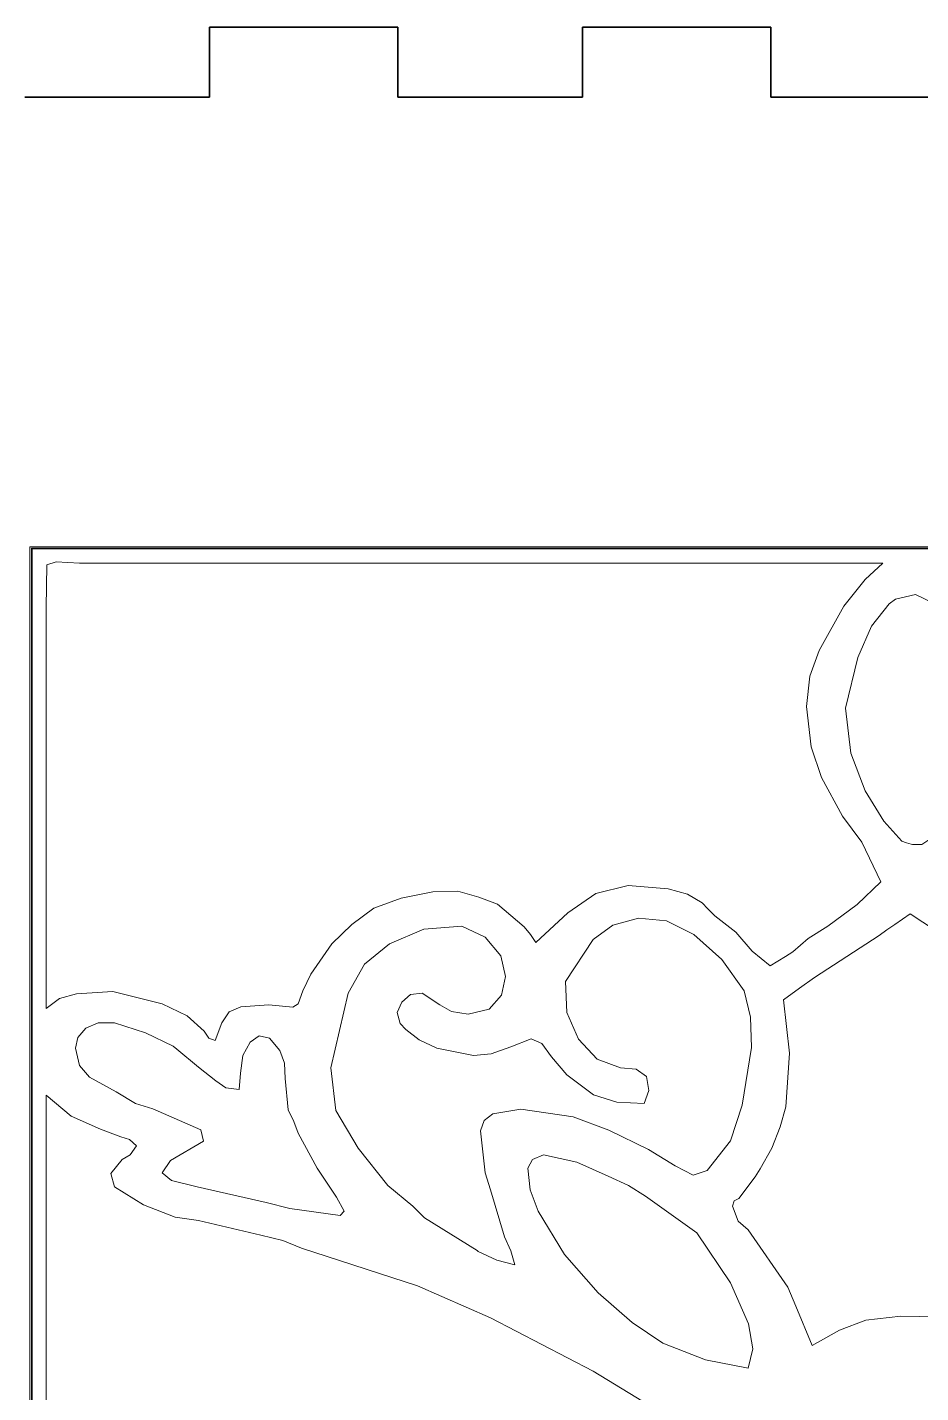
# Model space of a CAD drawing. Header units: millimetres. Extents: x -423 to 44, y -358 to 68.
# Drawn here: x -316.2 to -277.9, y -210.2 to -151.6 of the extents above; entities that cross this region are included whole.
import ezdxf

# ---------------------------------------------------------------- set-up
doc = ezdxf.new("R2010")
doc.units = ezdxf.units.MM
doc.header["$MEASUREMENT"] = 0
doc.layers.add('Capa 1', color=7, linetype='Continuous')

msp = doc.modelspace()

# ---------------------------------------------------------------- linework, layer by layer
at = {"layer": 'Capa 1', "color": 250, "lineweight": 35}
for points in [[(-300.325, -151.625), (-300.325, -151.625), (-308.4, -151.625), (-308.4, -151.625)], [(-308.4, -151.625), (-308.4, -151.625), (-308.4, -154.625), (-308.4, -154.625)], [(-300.325, -154.625), (-300.325, -154.625), (-300.325, -151.625), (-300.325, -151.625)], [(-284.325, -151.625), (-284.325, -151.625), (-292.4, -151.625), (-292.4, -151.625)], [(-292.4, -151.625), (-292.4, -151.625), (-292.4, -154.625), (-292.4, -154.625)], [(-284.325, -154.625), (-284.325, -154.625), (-284.325, -151.625), (-284.325, -151.625)], [(-308.4, -154.625), (-308.4, -154.625), (-316.325, -154.625), (-316.325, -154.625)], [(-292.4, -154.625), (-292.4, -154.625), (-300.325, -154.625), (-300.325, -154.625)], [(-276.4, -154.625), (-276.4, -154.625), (-284.325, -154.625), (-284.325, -154.625)]]:
    msp.add_open_spline(points, degree=3, dxfattribs=at)
at = {"layer": 'Capa 1', "color": 250, "lineweight": 5}
for points, knots in [([(-316.1, -249.5749), (-316.1, -249.5749), (-240.4, -249.5749), (-240.4, -249.5749), (-240.4, -249.5749), (-240.4, -249.5749), (-240.4, -173.9), (-240.4, -173.9), (-240.4, -173.9), (-240.4, -173.9), (-316.1, -173.9), (-316.1, -173.9), (-316.1, -173.9), (-316.1, -173.9), (-316.1, -249.5749), (-316.1, -249.5749)], [0, 0, 0, 0, 0.2, 0.2, 0.2, 0.2, 0.4, 0.4, 0.4, 0.4, 0.6, 0.6, 0.6, 0.6, 1, 1, 1, 1]), ([(-315.4, -193.7), (-315.4, -193.7), (-314.825, -193.275), (-314.825, -193.275), (-314.825, -193.275), (-314.825, -193.275), (-314.1, -193.075), (-314.1, -193.075), (-314.1, -193.075), (-314.1, -193.075), (-312.55, -192.975), (-312.55, -192.975), (-312.55, -192.975), (-312.55, -192.975), (-310.425, -193.5), (-310.425, -193.5), (-310.425, -193.5), (-310.425, -193.5), (-309.35, -194.025), (-309.35, -194.025), (-309.35, -194.025), (-309.35, -194.025), (-308.625, -194.675), (-308.625, -194.675), (-308.625, -194.675), (-308.625, -194.675), (-308.425, -194.975), (-308.425, -194.975), (-308.425, -194.975), (-308.425, -194.975), (-308.15, -195.075), (-308.15, -195.075), (-308.15, -195.075), (-308.15, -195.075), (-307.875, -194.325), (-307.875, -194.325), (-307.875, -194.325), (-307.875, -194.325), (-307.55, -193.85), (-307.55, -193.85), (-307.55, -193.85), (-307.55, -193.85), (-307.05, -193.625), (-307.05, -193.625), (-307.05, -193.625), (-307.05, -193.625), (-305.85, -193.5499), (-305.85, -193.5499), (-305.85, -193.5499), (-305.85, -193.5499), (-304.825, -193.65), (-304.825, -193.65), (-304.825, -193.65), (-304.825, -193.65), (-304.6, -193.5), (-304.6, -193.5), (-304.6, -193.5), (-304.6, -193.5), (-304.4, -192.9499), (-304.4, -192.9499), (-304.4, -192.9499), (-304.4, -192.9499), (-304.05, -192.225), (-304.05, -192.225), (-304.05, -192.225), (-304.05, -192.225), (-303.15, -190.925), (-303.15, -190.925), (-303.15, -190.925), (-303.15, -190.925), (-302.3, -190.1), (-302.3, -190.1), (-302.3, -190.1), (-302.3, -190.1), (-301.35, -189.4), (-301.35, -189.4), (-301.35, -189.4), (-301.35, -189.4), (-300.1749, -188.975), (-300.1749, -188.975), (-300.1749, -188.975), (-300.1749, -188.975), (-298.825, -188.7), (-298.825, -188.7), (-298.825, -188.7), (-298.825, -188.7), (-297.75, -188.675), (-297.75, -188.675), (-297.75, -188.675), (-297.75, -188.675), (-296.85, -188.925), (-296.85, -188.925), (-296.85, -188.925), (-296.85, -188.925), (-296.05, -189.225), (-296.05, -189.225), (-296.05, -189.225), (-296.05, -189.225), (-294.9, -190.2), (-294.9, -190.2), (-294.9, -190.2), (-294.9, -190.2), (-294.6249, -190.525), (-294.6249, -190.525), (-294.6249, -190.525), (-294.6249, -190.525), (-294.4, -190.875), (-294.4, -190.875), (-294.4, -190.875), (-294.4, -190.875), (-293.025, -189.6), (-293.025, -189.6), (-293.025, -189.6), (-293.025, -189.6), (-291.825, -188.775), (-291.825, -188.775), (-291.825, -188.775), (-291.825, -188.775), (-290.4499, -188.425), (-290.4499, -188.425), (-290.4499, -188.425), (-290.4499, -188.425), (-288.725, -188.575), (-288.725, -188.575), (-288.725, -188.575), (-288.725, -188.575), (-287.9, -188.8), (-287.9, -188.8), (-287.9, -188.8), (-287.9, -188.8), (-287.2749, -189.175), (-287.2749, -189.175), (-287.2749, -189.175), (-287.2749, -189.175), (-287.025, -189.425), (-287.025, -189.425), (-287.025, -189.425), (-287.025, -189.425), (-286.725, -189.725), (-286.725, -189.725), (-286.725, -189.725), (-286.725, -189.725), (-285.825, -190.425), (-285.825, -190.425), (-285.825, -190.425), (-285.825, -190.425), (-285.125, -191.25), (-285.125, -191.25), (-285.125, -191.25), (-285.125, -191.25), (-284.35, -191.875), (-284.35, -191.875), (-284.35, -191.875), (-284.35, -191.875), (-283.7, -191.475), (-283.7, -191.475), (-283.7, -191.475), (-283.7, -191.475), (-283.375, -191.275), (-283.375, -191.275), (-283.375, -191.275), (-283.375, -191.275), (-282.725, -190.7), (-282.725, -190.7), (-282.725, -190.7), (-282.725, -190.7), (-281.875, -190.1749), (-281.875, -190.1749), (-281.875, -190.1749), (-281.875, -190.1749), (-280.625, -189.25), (-280.625, -189.25), (-280.625, -189.25), (-280.625, -189.25), (-279.6, -188.275), (-279.6, -188.275), (-279.6, -188.275), (-279.6, -188.275), (-280.425, -186.575), (-280.425, -186.575), (-280.425, -186.575), (-280.425, -186.575), (-281.25, -185.45), (-281.25, -185.45), (-281.25, -185.45), (-281.25, -185.45), (-282.15, -183.8), (-282.15, -183.8), (-282.15, -183.8), (-282.15, -183.8), (-282.6, -182.475), (-282.6, -182.475), (-282.6, -182.475), (-282.6, -182.475), (-282.8, -180.7499), (-282.8, -180.7499), (-282.8, -180.7499), (-282.8, -180.7499), (-282.65, -179.45), (-282.65, -179.45), (-282.65, -179.45), (-282.65, -179.45), (-282.25, -178.35), (-282.25, -178.35), (-282.25, -178.35), (-282.25, -178.35), (-281.2, -176.45), (-281.2, -176.45), (-281.2, -176.45), (-281.2, -176.45), (-280.275, -175.3), (-280.275, -175.3), (-280.275, -175.3), (-280.275, -175.3), (-279.525, -174.6), (-279.525, -174.6), (-279.525, -174.6), (-279.525, -174.6), (-313.975, -174.6), (-313.975, -174.6), (-313.975, -174.6), (-313.975, -174.6), (-314.975, -174.55), (-314.975, -174.55), (-314.975, -174.55), (-314.975, -174.55), (-315.375, -174.675), (-315.375, -174.675), (-315.375, -174.675), (-315.375, -174.675), (-315.4, -176.525), (-315.4, -176.525), (-315.4, -176.525), (-315.4, -176.525), (-315.4, -193.7), (-315.4, -193.7)], [0, 0, 0, 0, 0.0166667, 0.0166667, 0.0166667, 0.0166667, 0.0333333, 0.0333333, 0.0333333, 0.0333333, 0.05, 0.05, 0.05, 0.05, 0.0666667, 0.0666667, 0.0666667, 0.0666667, 0.0833333, 0.0833333, 0.0833333, 0.0833333, 0.1, 0.1, 0.1, 0.1, 0.1166667, 0.1166667, 0.1166667, 0.1166667, 0.1333333, 0.1333333, 0.1333333, 0.1333333, 0.15, 0.15, 0.15, 0.15, 0.1666667, 0.1666667, 0.1666667, 0.1666667, 0.1833333, 0.1833333, 0.1833333, 0.1833333, 0.2, 0.2, 0.2, 0.2, 0.2166667, 0.2166667, 0.2166667, 0.2166667, 0.2333333, 0.2333333, 0.2333333, 0.2333333, 0.25, 0.25, 0.25, 0.25, 0.2666667, 0.2666667, 0.2666667, 0.2666667, 0.2833333, 0.2833333, 0.2833333, 0.2833333, 0.3, 0.3, 0.3, 0.3, 0.3166667, 0.3166667, 0.3166667, 0.3166667, 0.3333333, 0.3333333, 0.3333333, 0.3333333, 0.35, 0.35, 0.35, 0.35, 0.3666667, 0.3666667, 0.3666667, 0.3666667, 0.3833333, 0.3833333, 0.3833333, 0.3833333, 0.4, 0.4, 0.4, 0.4, 0.4166667, 0.4166667, 0.4166667, 0.4166667, 0.4333333, 0.4333333, 0.4333333, 0.4333333, 0.45, 0.45, 0.45, 0.45, 0.4666667, 0.4666667, 0.4666667, 0.4666667, 0.4833333, 0.4833333, 0.4833333, 0.4833333, 0.5, 0.5, 0.5, 0.5, 0.5166667, 0.5166667, 0.5166667, 0.5166667, 0.5333333, 0.5333333, 0.5333333, 0.5333333, 0.55, 0.55, 0.55, 0.55, 0.5666667, 0.5666667, 0.5666667, 0.5666667, 0.5833333, 0.5833333, 0.5833333, 0.5833333, 0.6, 0.6, 0.6, 0.6, 0.6166667, 0.6166667, 0.6166667, 0.6166667, 0.6333333, 0.6333333, 0.6333333, 0.6333333, 0.65, 0.65, 0.65, 0.65, 0.6666667, 0.6666667, 0.6666667, 0.6666667, 0.6833333, 0.6833333, 0.6833333, 0.6833333, 0.7, 0.7, 0.7, 0.7, 0.7166667, 0.7166667, 0.7166667, 0.7166667, 0.7333333, 0.7333333, 0.7333333, 0.7333333, 0.75, 0.75, 0.75, 0.75, 0.7666667, 0.7666667, 0.7666667, 0.7666667, 0.7833333, 0.7833333, 0.7833333, 0.7833333, 0.8, 0.8, 0.8, 0.8, 0.8166667, 0.8166667, 0.8166667, 0.8166667, 0.8333333, 0.8333333, 0.8333333, 0.8333333, 0.85, 0.85, 0.85, 0.85, 0.8666667, 0.8666667, 0.8666667, 0.8666667, 0.8833333, 0.8833333, 0.8833333, 0.8833333, 0.9, 0.9, 0.9, 0.9, 0.9166667, 0.9166667, 0.9166667, 0.9166667, 0.9333333, 0.9333333, 0.9333333, 0.9333333, 0.95, 0.95, 0.95, 0.95, 0.9666667, 0.9666667, 0.9666667, 0.9666667, 1, 1, 1, 1]), ([(-281.1249, -180.825), (-281.1249, -180.825), (-280.9, -182.75), (-280.9, -182.75), (-280.9, -182.75), (-280.9, -182.75), (-280.275, -184.375), (-280.275, -184.375), (-280.275, -184.375), (-280.275, -184.375), (-279.475, -185.675), (-279.475, -185.675), (-279.475, -185.675), (-279.475, -185.675), (-278.7, -186.525), (-278.7, -186.525), (-278.7, -186.525), (-278.7, -186.525), (-278.5, -186.6), (-278.5, -186.6), (-278.5, -186.6), (-278.5, -186.6), (-278.3, -186.65), (-278.3, -186.65), (-278.3, -186.65), (-278.3, -186.65), (-278.25, -186.675), (-278.25, -186.675), (-278.25, -186.675), (-278.25, -186.675), (-277.85, -186.675), (-277.85, -186.675), (-277.85, -186.675), (-277.85, -186.675), (-277.55, -186.475), (-277.55, -186.475), (-277.55, -186.475), (-277.55, -186.475), (-277.1, -185.875), (-277.1, -185.875), (-277.1, -185.875), (-277.1, -185.875), (-276.3, -184.5), (-276.3, -184.5), (-276.3, -184.5), (-276.3, -184.5), (-275.625, -183.025), (-275.625, -183.025), (-275.625, -183.025), (-275.625, -183.025), (-275.3749, -180.7499), (-275.3749, -180.7499), (-275.3749, -180.7499), (-275.3749, -180.7499), (-276.25, -177.825), (-276.25, -177.825), (-276.25, -177.825), (-276.25, -177.825), (-276.7, -177.05), (-276.7, -177.05), (-276.7, -177.05), (-276.7, -177.05), (-277.35, -176.325), (-277.35, -176.325), (-277.35, -176.325), (-277.35, -176.325), (-278.125, -175.95), (-278.125, -175.95), (-278.125, -175.95), (-278.125, -175.95), (-278.975, -176.15), (-278.975, -176.15), (-278.975, -176.15), (-278.975, -176.15), (-279.25, -176.35), (-279.25, -176.35), (-279.25, -176.35), (-279.25, -176.35), (-280, -177.3), (-280, -177.3), (-280, -177.3), (-280, -177.3), (-280.6, -178.65), (-280.6, -178.65), (-280.6, -178.65), (-280.6, -178.65), (-281.1249, -180.825), (-281.1249, -180.825)], [0, 0, 0, 0, 0.0434783, 0.0434783, 0.0434783, 0.0434783, 0.0869565, 0.0869565, 0.0869565, 0.0869565, 0.1304348, 0.1304348, 0.1304348, 0.1304348, 0.173913, 0.173913, 0.173913, 0.173913, 0.2173913, 0.2173913, 0.2173913, 0.2173913, 0.2608696, 0.2608696, 0.2608696, 0.2608696, 0.3043478, 0.3043478, 0.3043478, 0.3043478, 0.3478261, 0.3478261, 0.3478261, 0.3478261, 0.3913043, 0.3913043, 0.3913043, 0.3913043, 0.4347826, 0.4347826, 0.4347826, 0.4347826, 0.4782609, 0.4782609, 0.4782609, 0.4782609, 0.5217391, 0.5217391, 0.5217391, 0.5217391, 0.5652174, 0.5652174, 0.5652174, 0.5652174, 0.6086957, 0.6086957, 0.6086957, 0.6086957, 0.6521739, 0.6521739, 0.6521739, 0.6521739, 0.6956522, 0.6956522, 0.6956522, 0.6956522, 0.7391304, 0.7391304, 0.7391304, 0.7391304, 0.7826087, 0.7826087, 0.7826087, 0.7826087, 0.826087, 0.826087, 0.826087, 0.826087, 0.8695652, 0.8695652, 0.8695652, 0.8695652, 0.9130435, 0.9130435, 0.9130435, 0.9130435, 1, 1, 1, 1]), ([(-283.775, -193.325), (-283.775, -193.325), (-283.525, -195.625), (-283.525, -195.625), (-283.525, -195.625), (-283.525, -195.625), (-283.675, -197.925), (-283.675, -197.925), (-283.675, -197.925), (-283.675, -197.925), (-283.925, -198.775), (-283.925, -198.775), (-283.925, -198.775), (-283.925, -198.775), (-284.275, -199.6999), (-284.275, -199.6999), (-284.275, -199.6999), (-284.275, -199.6999), (-284.775, -200.575), (-284.775, -200.575), (-284.775, -200.575), (-284.775, -200.575), (-285, -200.925), (-285, -200.925), (-285, -200.925), (-285, -200.925), (-285.7, -201.85), (-285.7, -201.85), (-285.7, -201.85), (-285.7, -201.85), (-285.9, -201.95), (-285.9, -201.95), (-285.9, -201.95), (-285.9, -201.95), (-285.975, -202.1749), (-285.975, -202.1749), (-285.975, -202.1749), (-285.975, -202.1749), (-285.725, -202.825), (-285.725, -202.825), (-285.725, -202.825), (-285.725, -202.825), (-285.2999, -203.2), (-285.2999, -203.2), (-285.2999, -203.2), (-285.2999, -203.2), (-283.6, -205.6499), (-283.6, -205.6499), (-283.6, -205.6499), (-283.6, -205.6499), (-283.25, -206.475), (-283.25, -206.475), (-283.25, -206.475), (-283.25, -206.475), (-282.55, -208.15), (-282.55, -208.15), (-282.55, -208.15), (-282.55, -208.15), (-281.375, -207.5), (-281.375, -207.5), (-281.375, -207.5), (-281.375, -207.5), (-280.25, -207.075), (-280.25, -207.075), (-280.25, -207.075), (-280.25, -207.075), (-278.7499, -206.9), (-278.7499, -206.9), (-278.7499, -206.9), (-278.7499, -206.9), (-277.15, -206.925), (-277.15, -206.925), (-277.15, -206.925), (-277.15, -206.925), (-275.55, -207.325), (-275.55, -207.325), (-275.55, -207.325), (-275.55, -207.325), (-274.5, -207.85), (-274.5, -207.85), (-274.5, -207.85), (-274.5, -207.85), (-273.95, -208.25), (-273.95, -208.25), (-273.95, -208.25), (-273.95, -208.25), (-273.625, -207.4), (-273.625, -207.4), (-273.625, -207.4), (-273.625, -207.4), (-273.25, -206.575), (-273.25, -206.575), (-273.25, -206.575), (-273.25, -206.575), (-272.45, -205), (-272.45, -205), (-272.45, -205), (-272.45, -205), (-271.75, -203.975), (-271.75, -203.975), (-271.75, -203.975), (-271.75, -203.975), (-270.9, -203), (-270.9, -203), (-270.9, -203), (-270.9, -203), (-270.6, -202.625), (-270.6, -202.625), (-270.6, -202.625), (-270.6, -202.625), (-270.6, -202.125), (-270.6, -202.125), (-270.6, -202.125), (-270.6, -202.125), (-270.775, -201.925), (-270.775, -201.925), (-270.775, -201.925), (-270.775, -201.925), (-271.075, -201.6), (-271.075, -201.6), (-271.075, -201.6), (-271.075, -201.6), (-271.175, -201.45), (-271.175, -201.45), (-271.175, -201.45), (-271.175, -201.45), (-272.3, -199.625), (-272.3, -199.625), (-272.3, -199.625), (-272.3, -199.625), (-272.875, -197.725), (-272.875, -197.725), (-272.875, -197.725), (-272.875, -197.725), (-273, -195.7), (-273, -195.7), (-273, -195.7), (-273, -195.7), (-272.75, -193.525), (-272.75, -193.525), (-272.75, -193.525), (-272.75, -193.525), (-273.025, -193.225), (-273.025, -193.225), (-273.025, -193.225), (-273.025, -193.225), (-274.05, -192.475), (-274.05, -192.475), (-274.05, -192.475), (-274.05, -192.475), (-278.3499, -189.65), (-278.3499, -189.65), (-278.3499, -189.65), (-278.3499, -189.65), (-279, -190.1), (-279, -190.1), (-279, -190.1), (-279, -190.1), (-279.35, -190.325), (-279.35, -190.325), (-279.35, -190.325), (-279.35, -190.325), (-279.675, -190.575), (-279.675, -190.575), (-279.675, -190.575), (-279.675, -190.575), (-282.45, -192.375), (-282.45, -192.375), (-282.45, -192.375), (-282.45, -192.375), (-283.1, -192.825), (-283.1, -192.825), (-283.1, -192.825), (-283.1, -192.825), (-283.775, -193.325), (-283.775, -193.325)], [0, 0, 0, 0, 0.0222222, 0.0222222, 0.0222222, 0.0222222, 0.0444444, 0.0444444, 0.0444444, 0.0444444, 0.0666667, 0.0666667, 0.0666667, 0.0666667, 0.0888889, 0.0888889, 0.0888889, 0.0888889, 0.1111111, 0.1111111, 0.1111111, 0.1111111, 0.1333333, 0.1333333, 0.1333333, 0.1333333, 0.1555556, 0.1555556, 0.1555556, 0.1555556, 0.1777778, 0.1777778, 0.1777778, 0.1777778, 0.2, 0.2, 0.2, 0.2, 0.2222222, 0.2222222, 0.2222222, 0.2222222, 0.2444444, 0.2444444, 0.2444444, 0.2444444, 0.2666667, 0.2666667, 0.2666667, 0.2666667, 0.2888889, 0.2888889, 0.2888889, 0.2888889, 0.3111111, 0.3111111, 0.3111111, 0.3111111, 0.3333333, 0.3333333, 0.3333333, 0.3333333, 0.3555556, 0.3555556, 0.3555556, 0.3555556, 0.3777778, 0.3777778, 0.3777778, 0.3777778, 0.4, 0.4, 0.4, 0.4, 0.4222222, 0.4222222, 0.4222222, 0.4222222, 0.4444444, 0.4444444, 0.4444444, 0.4444444, 0.4666667, 0.4666667, 0.4666667, 0.4666667, 0.4888889, 0.4888889, 0.4888889, 0.4888889, 0.5111111, 0.5111111, 0.5111111, 0.5111111, 0.5333333, 0.5333333, 0.5333333, 0.5333333, 0.5555556, 0.5555556, 0.5555556, 0.5555556, 0.5777778, 0.5777778, 0.5777778, 0.5777778, 0.6, 0.6, 0.6, 0.6, 0.6222222, 0.6222222, 0.6222222, 0.6222222, 0.6444444, 0.6444444, 0.6444444, 0.6444444, 0.6666667, 0.6666667, 0.6666667, 0.6666667, 0.6888889, 0.6888889, 0.6888889, 0.6888889, 0.7111111, 0.7111111, 0.7111111, 0.7111111, 0.7333333, 0.7333333, 0.7333333, 0.7333333, 0.7555556, 0.7555556, 0.7555556, 0.7555556, 0.7777778, 0.7777778, 0.7777778, 0.7777778, 0.8, 0.8, 0.8, 0.8, 0.8222222, 0.8222222, 0.8222222, 0.8222222, 0.8444444, 0.8444444, 0.8444444, 0.8444444, 0.8666667, 0.8666667, 0.8666667, 0.8666667, 0.8888889, 0.8888889, 0.8888889, 0.8888889, 0.9111111, 0.9111111, 0.9111111, 0.9111111, 0.9333333, 0.9333333, 0.9333333, 0.9333333, 0.9555556, 0.9555556, 0.9555556, 0.9555556, 1, 1, 1, 1]), ([(-289.75, -197.775), (-289.75, -197.775), (-290.925, -197.725), (-290.925, -197.725), (-290.925, -197.725), (-290.925, -197.725), (-291.925, -197.4), (-291.925, -197.4), (-291.925, -197.4), (-291.925, -197.4), (-293.075, -196.55), (-293.075, -196.55), (-293.075, -196.55), (-293.075, -196.55), (-293.725, -195.775), (-293.725, -195.775), (-293.725, -195.775), (-293.725, -195.775), (-294.15, -195.2), (-294.15, -195.2), (-294.15, -195.2), (-294.15, -195.2), (-294.6, -195), (-294.6, -195), (-294.6, -195), (-294.6, -195), (-295.475, -195.35), (-295.475, -195.35), (-295.475, -195.35), (-295.475, -195.35), (-296.325, -195.65), (-296.325, -195.65), (-296.325, -195.65), (-296.325, -195.65), (-297.075, -195.7249), (-297.075, -195.7249), (-297.075, -195.7249), (-297.075, -195.7249), (-298.65, -195.4), (-298.65, -195.4), (-298.65, -195.4), (-298.65, -195.4), (-299.4, -195.05), (-299.4, -195.05), (-299.4, -195.05), (-299.4, -195.05), (-299.9749, -194.6), (-299.9749, -194.6), (-299.9749, -194.6), (-299.9749, -194.6), (-300.225, -194.35), (-300.225, -194.35), (-300.225, -194.35), (-300.225, -194.35), (-300.35, -193.875), (-300.35, -193.875), (-300.35, -193.875), (-300.35, -193.875), (-300.15, -193.425), (-300.15, -193.425), (-300.15, -193.425), (-300.15, -193.425), (-299.775, -193.1), (-299.775, -193.1), (-299.775, -193.1), (-299.775, -193.1), (-299.275, -193.0499), (-299.275, -193.0499), (-299.275, -193.0499), (-299.275, -193.0499), (-298.525, -193.5499), (-298.525, -193.5499), (-298.525, -193.5499), (-298.525, -193.5499), (-298.025, -193.825), (-298.025, -193.825), (-298.025, -193.825), (-298.025, -193.825), (-297.3, -193.95), (-297.3, -193.95), (-297.3, -193.95), (-297.3, -193.95), (-296.4, -193.725), (-296.4, -193.725), (-296.4, -193.725), (-296.4, -193.725), (-295.875, -193.125), (-295.875, -193.125), (-295.875, -193.125), (-295.875, -193.125), (-295.7, -192.325), (-295.7, -192.325), (-295.7, -192.325), (-295.7, -192.325), (-295.9, -191.45), (-295.9, -191.45), (-295.9, -191.45), (-295.9, -191.45), (-296.575, -190.65), (-296.575, -190.65), (-296.575, -190.65), (-296.575, -190.65), (-297.575, -190.1749), (-297.575, -190.1749), (-297.575, -190.1749), (-297.575, -190.1749), (-299.2, -190.3), (-299.2, -190.3), (-299.2, -190.3), (-299.2, -190.3), (-300.675, -190.925), (-300.675, -190.925), (-300.675, -190.925), (-300.675, -190.925), (-301.75, -191.8), (-301.75, -191.8), (-301.75, -191.8), (-301.75, -191.8), (-302.45, -193.0499), (-302.45, -193.0499), (-302.45, -193.0499), (-302.45, -193.0499), (-303.2, -196.25), (-303.2, -196.25), (-303.2, -196.25), (-303.2, -196.25), (-302.975, -198.075), (-302.975, -198.075), (-302.975, -198.075), (-302.975, -198.075), (-302.025, -199.6999), (-302.025, -199.6999), (-302.025, -199.6999), (-302.025, -199.6999), (-300.75, -201.3), (-300.75, -201.3), (-300.75, -201.3), (-300.75, -201.3), (-299.675, -202.1749), (-299.675, -202.1749), (-299.675, -202.1749), (-299.675, -202.1749), (-299.175, -202.6749), (-299.175, -202.6749), (-299.175, -202.6749), (-299.175, -202.6749), (-296.925, -204.075), (-296.925, -204.075), (-296.925, -204.075), (-296.925, -204.075), (-296.875, -204.125), (-296.875, -204.125), (-296.875, -204.125), (-296.875, -204.125), (-296.075, -204.5), (-296.075, -204.5), (-296.075, -204.5), (-296.075, -204.5), (-295.3, -204.7), (-295.3, -204.7), (-295.3, -204.7), (-295.3, -204.7), (-295.475, -204.1), (-295.475, -204.1), (-295.475, -204.1), (-295.475, -204.1), (-295.75, -203.5), (-295.75, -203.5), (-295.75, -203.5), (-295.75, -203.5), (-296.35, -201.475), (-296.35, -201.475), (-296.35, -201.475), (-296.35, -201.475), (-296.575, -200.75), (-296.575, -200.75), (-296.575, -200.75), (-296.575, -200.75), (-296.775, -198.95), (-296.775, -198.95), (-296.775, -198.95), (-296.775, -198.95), (-296.625, -198.5), (-296.625, -198.5), (-296.625, -198.5), (-296.625, -198.5), (-296.25, -198.225), (-296.25, -198.225), (-296.25, -198.225), (-296.25, -198.225), (-295.05, -198.025), (-295.05, -198.025), (-295.05, -198.025), (-295.05, -198.025), (-292.8, -198.35), (-292.8, -198.35), (-292.8, -198.35), (-292.8, -198.35), (-291.275, -198.925), (-291.275, -198.925), (-291.275, -198.925), (-291.275, -198.925), (-289.575, -199.75), (-289.575, -199.75), (-289.575, -199.75), (-289.575, -199.75), (-288.425, -200.45), (-288.425, -200.45), (-288.425, -200.45), (-288.425, -200.45), (-287.65, -200.85), (-287.65, -200.85), (-287.65, -200.85), (-287.65, -200.85), (-287.05, -200.65), (-287.05, -200.65), (-287.05, -200.65), (-287.05, -200.65), (-286.05, -199.375), (-286.05, -199.375), (-286.05, -199.375), (-286.05, -199.375), (-285.55, -197.85), (-285.55, -197.85), (-285.55, -197.85), (-285.55, -197.85), (-285.15, -195.375), (-285.15, -195.375), (-285.15, -195.375), (-285.15, -195.375), (-285.2, -194.075), (-285.2, -194.075), (-285.2, -194.075), (-285.2, -194.075), (-285.475, -192.9499), (-285.475, -192.9499), (-285.475, -192.9499), (-285.475, -192.9499), (-286.425, -191.6), (-286.425, -191.6), (-286.425, -191.6), (-286.425, -191.6), (-287.625, -190.525), (-287.625, -190.525), (-287.625, -190.525), (-287.625, -190.525), (-288.8, -189.95), (-288.8, -189.95), (-288.8, -189.95), (-288.8, -189.95), (-290, -189.825), (-290, -189.825), (-290, -189.825), (-290, -189.825), (-291.1, -190.125), (-291.1, -190.125), (-291.1, -190.125), (-291.1, -190.125), (-291.95, -190.75), (-291.95, -190.75), (-291.95, -190.75), (-291.95, -190.75), (-293.125, -192.5499), (-293.125, -192.5499), (-293.125, -192.5499), (-293.125, -192.5499), (-293.075, -193.875), (-293.075, -193.875), (-293.075, -193.875), (-293.075, -193.875), (-292.575, -195.025), (-292.575, -195.025), (-292.575, -195.025), (-292.575, -195.025), (-291.775, -195.875), (-291.775, -195.875), (-291.775, -195.875), (-291.775, -195.875), (-290.775, -196.25), (-290.775, -196.25), (-290.775, -196.25), (-290.775, -196.25), (-290.1, -196.3), (-290.1, -196.3), (-290.1, -196.3), (-290.1, -196.3), (-289.65, -196.6249), (-289.65, -196.6249), (-289.65, -196.6249), (-289.65, -196.6249), (-289.55, -197.225), (-289.55, -197.225), (-289.55, -197.225), (-289.55, -197.225), (-289.75, -197.775), (-289.75, -197.775)], [0, 0, 0, 0, 0.0133333, 0.0133333, 0.0133333, 0.0133333, 0.0266667, 0.0266667, 0.0266667, 0.0266667, 0.04, 0.04, 0.04, 0.04, 0.0533333, 0.0533333, 0.0533333, 0.0533333, 0.0666667, 0.0666667, 0.0666667, 0.0666667, 0.08, 0.08, 0.08, 0.08, 0.0933333, 0.0933333, 0.0933333, 0.0933333, 0.1066667, 0.1066667, 0.1066667, 0.1066667, 0.12, 0.12, 0.12, 0.12, 0.1333333, 0.1333333, 0.1333333, 0.1333333, 0.1466667, 0.1466667, 0.1466667, 0.1466667, 0.16, 0.16, 0.16, 0.16, 0.1733333, 0.1733333, 0.1733333, 0.1733333, 0.1866667, 0.1866667, 0.1866667, 0.1866667, 0.2, 0.2, 0.2, 0.2, 0.2133333, 0.2133333, 0.2133333, 0.2133333, 0.2266667, 0.2266667, 0.2266667, 0.2266667, 0.24, 0.24, 0.24, 0.24, 0.2533333, 0.2533333, 0.2533333, 0.2533333, 0.2666667, 0.2666667, 0.2666667, 0.2666667, 0.28, 0.28, 0.28, 0.28, 0.2933333, 0.2933333, 0.2933333, 0.2933333, 0.3066667, 0.3066667, 0.3066667, 0.3066667, 0.32, 0.32, 0.32, 0.32, 0.3333333, 0.3333333, 0.3333333, 0.3333333, 0.3466667, 0.3466667, 0.3466667, 0.3466667, 0.36, 0.36, 0.36, 0.36, 0.3733333, 0.3733333, 0.3733333, 0.3733333, 0.3866667, 0.3866667, 0.3866667, 0.3866667, 0.4, 0.4, 0.4, 0.4, 0.4133333, 0.4133333, 0.4133333, 0.4133333, 0.4266667, 0.4266667, 0.4266667, 0.4266667, 0.44, 0.44, 0.44, 0.44, 0.4533333, 0.4533333, 0.4533333, 0.4533333, 0.4666667, 0.4666667, 0.4666667, 0.4666667, 0.48, 0.48, 0.48, 0.48, 0.4933333, 0.4933333, 0.4933333, 0.4933333, 0.5066667, 0.5066667, 0.5066667, 0.5066667, 0.52, 0.52, 0.52, 0.52, 0.5333333, 0.5333333, 0.5333333, 0.5333333, 0.5466667, 0.5466667, 0.5466667, 0.5466667, 0.56, 0.56, 0.56, 0.56, 0.5733333, 0.5733333, 0.5733333, 0.5733333, 0.5866667, 0.5866667, 0.5866667, 0.5866667, 0.6, 0.6, 0.6, 0.6, 0.6133333, 0.6133333, 0.6133333, 0.6133333, 0.6266667, 0.6266667, 0.6266667, 0.6266667, 0.64, 0.64, 0.64, 0.64, 0.6533333, 0.6533333, 0.6533333, 0.6533333, 0.6666667, 0.6666667, 0.6666667, 0.6666667, 0.68, 0.68, 0.68, 0.68, 0.6933333, 0.6933333, 0.6933333, 0.6933333, 0.7066667, 0.7066667, 0.7066667, 0.7066667, 0.72, 0.72, 0.72, 0.72, 0.7333333, 0.7333333, 0.7333333, 0.7333333, 0.7466667, 0.7466667, 0.7466667, 0.7466667, 0.76, 0.76, 0.76, 0.76, 0.7733333, 0.7733333, 0.7733333, 0.7733333, 0.7866667, 0.7866667, 0.7866667, 0.7866667, 0.8, 0.8, 0.8, 0.8, 0.8133333, 0.8133333, 0.8133333, 0.8133333, 0.8266667, 0.8266667, 0.8266667, 0.8266667, 0.84, 0.84, 0.84, 0.84, 0.8533333, 0.8533333, 0.8533333, 0.8533333, 0.8666667, 0.8666667, 0.8666667, 0.8666667, 0.88, 0.88, 0.88, 0.88, 0.8933333, 0.8933333, 0.8933333, 0.8933333, 0.9066667, 0.9066667, 0.9066667, 0.9066667, 0.92, 0.92, 0.92, 0.92, 0.9333333, 0.9333333, 0.9333333, 0.9333333, 0.9466667, 0.9466667, 0.9466667, 0.9466667, 0.96, 0.96, 0.96, 0.96, 0.9733333, 0.9733333, 0.9733333, 0.9733333, 1, 1, 1, 1]), ([(-314.15, -195.4), (-314.15, -195.4), (-313.975, -196.15), (-313.975, -196.15), (-313.975, -196.15), (-313.975, -196.15), (-313.55, -196.65), (-313.55, -196.65), (-313.55, -196.65), (-313.55, -196.65), (-312.4, -197.275), (-312.4, -197.275), (-312.4, -197.275), (-312.4, -197.275), (-311.575, -197.775), (-311.575, -197.775), (-311.575, -197.775), (-311.575, -197.775), (-310.825, -198), (-310.825, -198), (-310.825, -198), (-310.825, -198), (-308.775, -198.9), (-308.775, -198.9), (-308.775, -198.9), (-308.775, -198.9), (-308.65, -199.3999), (-308.65, -199.3999), (-308.65, -199.3999), (-308.65, -199.3999), (-310.075, -200.225), (-310.075, -200.225), (-310.075, -200.225), (-310.075, -200.225), (-310.425, -200.75), (-310.425, -200.75), (-310.425, -200.75), (-310.425, -200.75), (-310.025, -201.075), (-310.025, -201.075), (-310.025, -201.075), (-310.025, -201.075), (-308.925, -201.35), (-308.925, -201.35), (-308.925, -201.35), (-308.925, -201.35), (-305.975, -202.025), (-305.975, -202.025), (-305.975, -202.025), (-305.975, -202.025), (-304.95, -202.2749), (-304.95, -202.2749), (-304.95, -202.2749), (-304.95, -202.2749), (-302.8, -202.5749), (-302.8, -202.5749), (-302.8, -202.5749), (-302.8, -202.5749), (-302.625, -202.4), (-302.625, -202.4), (-302.625, -202.4), (-302.625, -202.4), (-302.95, -201.8), (-302.95, -201.8), (-302.95, -201.8), (-302.95, -201.8), (-303.775, -200.55), (-303.775, -200.55), (-303.775, -200.55), (-303.775, -200.55), (-304.6, -199.05), (-304.6, -199.05), (-304.6, -199.05), (-304.6, -199.05), (-304.775, -198.55), (-304.775, -198.55), (-304.775, -198.55), (-304.775, -198.55), (-305.025, -198.05), (-305.025, -198.05), (-305.025, -198.05), (-305.025, -198.05), (-305.15, -196.7), (-305.15, -196.7), (-305.15, -196.7), (-305.15, -196.7), (-305.175, -196.05), (-305.175, -196.05), (-305.175, -196.05), (-305.175, -196.05), (-305.375, -195.5), (-305.375, -195.5), (-305.375, -195.5), (-305.375, -195.5), (-305.825, -194.975), (-305.825, -194.975), (-305.825, -194.975), (-305.825, -194.975), (-306.275, -194.875), (-306.275, -194.875), (-306.275, -194.875), (-306.275, -194.875), (-306.65, -195.15), (-306.65, -195.15), (-306.65, -195.15), (-306.65, -195.15), (-306.975, -195.7249), (-306.975, -195.7249), (-306.975, -195.7249), (-306.975, -195.7249), (-307.075, -196.475), (-307.075, -196.475), (-307.075, -196.475), (-307.075, -196.475), (-307.1249, -197.175), (-307.1249, -197.175), (-307.1249, -197.175), (-307.1249, -197.175), (-307.7, -197.1), (-307.7, -197.1), (-307.7, -197.1), (-307.7, -197.1), (-308.125, -196.8), (-308.125, -196.8), (-308.125, -196.8), (-308.125, -196.8), (-308.875, -196.2249), (-308.875, -196.2249), (-308.875, -196.2249), (-308.875, -196.2249), (-309.8, -195.45), (-309.8, -195.45), (-309.8, -195.45), (-309.8, -195.45), (-309.95, -195.325), (-309.95, -195.325), (-309.95, -195.325), (-309.95, -195.325), (-311.15, -194.75), (-311.15, -194.75), (-311.15, -194.75), (-311.15, -194.75), (-312.475, -194.325), (-312.475, -194.325), (-312.475, -194.325), (-312.475, -194.325), (-313.175, -194.325), (-313.175, -194.325), (-313.175, -194.325), (-313.175, -194.325), (-313.7, -194.55), (-313.7, -194.55), (-313.7, -194.55), (-313.7, -194.55), (-314.05, -194.95), (-314.05, -194.95), (-314.05, -194.95), (-314.05, -194.95), (-314.15, -195.4), (-314.15, -195.4)], [0, 0, 0, 0, 0.0243902, 0.0243902, 0.0243902, 0.0243902, 0.0487805, 0.0487805, 0.0487805, 0.0487805, 0.0731707, 0.0731707, 0.0731707, 0.0731707, 0.097561, 0.097561, 0.097561, 0.097561, 0.1219512, 0.1219512, 0.1219512, 0.1219512, 0.1463415, 0.1463415, 0.1463415, 0.1463415, 0.1707317, 0.1707317, 0.1707317, 0.1707317, 0.195122, 0.195122, 0.195122, 0.195122, 0.2195122, 0.2195122, 0.2195122, 0.2195122, 0.2439024, 0.2439024, 0.2439024, 0.2439024, 0.2682927, 0.2682927, 0.2682927, 0.2682927, 0.2926829, 0.2926829, 0.2926829, 0.2926829, 0.3170732, 0.3170732, 0.3170732, 0.3170732, 0.3414634, 0.3414634, 0.3414634, 0.3414634, 0.3658537, 0.3658537, 0.3658537, 0.3658537, 0.3902439, 0.3902439, 0.3902439, 0.3902439, 0.4146341, 0.4146341, 0.4146341, 0.4146341, 0.4390244, 0.4390244, 0.4390244, 0.4390244, 0.4634146, 0.4634146, 0.4634146, 0.4634146, 0.4878049, 0.4878049, 0.4878049, 0.4878049, 0.5121951, 0.5121951, 0.5121951, 0.5121951, 0.5365854, 0.5365854, 0.5365854, 0.5365854, 0.5609756, 0.5609756, 0.5609756, 0.5609756, 0.5853659, 0.5853659, 0.5853659, 0.5853659, 0.6097561, 0.6097561, 0.6097561, 0.6097561, 0.6341463, 0.6341463, 0.6341463, 0.6341463, 0.6585366, 0.6585366, 0.6585366, 0.6585366, 0.6829268, 0.6829268, 0.6829268, 0.6829268, 0.7073171, 0.7073171, 0.7073171, 0.7073171, 0.7317073, 0.7317073, 0.7317073, 0.7317073, 0.7560976, 0.7560976, 0.7560976, 0.7560976, 0.7804878, 0.7804878, 0.7804878, 0.7804878, 0.804878, 0.804878, 0.804878, 0.804878, 0.8292683, 0.8292683, 0.8292683, 0.8292683, 0.8536585, 0.8536585, 0.8536585, 0.8536585, 0.8780488, 0.8780488, 0.8780488, 0.8780488, 0.902439, 0.902439, 0.902439, 0.902439, 0.9268293, 0.9268293, 0.9268293, 0.9268293, 0.9512195, 0.9512195, 0.9512195, 0.9512195, 1, 1, 1, 1]), ([(-315.4, -225.95), (-315.4, -225.95), (-314.825, -225.4), (-314.825, -225.4), (-314.825, -225.4), (-314.825, -225.4), (-313.625, -224.7), (-313.625, -224.7), (-313.625, -224.7), (-313.625, -224.7), (-312.475, -224.325), (-312.475, -224.325), (-312.475, -224.325), (-312.475, -224.325), (-311.525, -223.75), (-311.525, -223.75), (-311.525, -223.75), (-311.525, -223.75), (-311.95, -223.35), (-311.95, -223.35), (-311.95, -223.35), (-311.95, -223.35), (-312.45, -222.975), (-312.45, -222.975), (-312.45, -222.975), (-312.45, -222.975), (-312.625, -222.4), (-312.625, -222.4), (-312.625, -222.4), (-312.625, -222.4), (-312.475, -222.05), (-312.475, -222.05), (-312.475, -222.05), (-312.475, -222.05), (-312.05, -221.725), (-312.05, -221.725), (-312.05, -221.725), (-312.05, -221.725), (-311.075, -221.25), (-311.075, -221.25), (-311.075, -221.25), (-311.075, -221.25), (-309.875, -220.75), (-309.875, -220.75), (-309.875, -220.75), (-309.875, -220.75), (-308.925, -220.6), (-308.925, -220.6), (-308.925, -220.6), (-308.925, -220.6), (-306.275, -219.95), (-306.275, -219.95), (-306.275, -219.95), (-306.275, -219.95), (-305.125, -219.7), (-305.125, -219.7), (-305.125, -219.7), (-305.125, -219.7), (-304.175, -219.375), (-304.175, -219.375), (-304.175, -219.375), (-304.175, -219.375), (-303.725, -219.2), (-303.725, -219.2), (-303.725, -219.2), (-303.725, -219.2), (-302.825, -219), (-302.825, -219), (-302.825, -219), (-302.825, -219), (-299.55, -217.825), (-299.55, -217.825), (-299.55, -217.825), (-299.55, -217.825), (-296.45, -216.475), (-296.45, -216.475), (-296.45, -216.475), (-296.45, -216.475), (-293.45, -215), (-293.45, -215), (-293.45, -215), (-293.45, -215), (-289.3, -212.55), (-289.3, -212.55), (-289.3, -212.55), (-289.3, -212.55), (-287.85, -211.725), (-287.85, -211.725), (-287.85, -211.725), (-287.85, -211.725), (-288.4749, -211.25), (-288.4749, -211.25), (-288.4749, -211.25), (-288.4749, -211.25), (-289.2, -210.925), (-289.2, -210.925), (-289.2, -210.925), (-289.2, -210.925), (-291.95, -209.25), (-291.95, -209.25), (-291.95, -209.25), (-291.95, -209.25), (-296.35, -206.975), (-296.35, -206.975), (-296.35, -206.975), (-296.35, -206.975), (-299.475, -205.6), (-299.475, -205.6), (-299.475, -205.6), (-299.475, -205.6), (-304.45, -203.975), (-304.45, -203.975), (-304.45, -203.975), (-304.45, -203.975), (-305.25, -203.65), (-305.25, -203.65), (-305.25, -203.65), (-305.25, -203.65), (-306.2, -203.425), (-306.2, -203.425), (-306.2, -203.425), (-306.2, -203.425), (-308.875, -202.8), (-308.875, -202.8), (-308.875, -202.8), (-308.875, -202.8), (-309.875, -202.65), (-309.875, -202.65), (-309.875, -202.65), (-309.875, -202.65), (-311.225, -202.125), (-311.225, -202.125), (-311.225, -202.125), (-311.225, -202.125), (-312.475, -201.35), (-312.475, -201.35), (-312.475, -201.35), (-312.475, -201.35), (-312.625, -200.775), (-312.625, -200.775), (-312.625, -200.775), (-312.625, -200.775), (-312.15, -200.175), (-312.15, -200.175), (-312.15, -200.175), (-312.15, -200.175), (-311.8, -199.975), (-311.8, -199.975), (-311.8, -199.975), (-311.8, -199.975), (-311.525, -199.5999), (-311.525, -199.5999), (-311.525, -199.5999), (-311.525, -199.5999), (-311.825, -199.325), (-311.825, -199.325), (-311.825, -199.325), (-311.825, -199.325), (-312.2, -199.1999), (-312.2, -199.1999), (-312.2, -199.1999), (-312.2, -199.1999), (-313.0749, -198.875), (-313.0749, -198.875), (-313.0749, -198.875), (-313.0749, -198.875), (-314.325, -198.325), (-314.325, -198.325), (-314.325, -198.325), (-314.325, -198.325), (-315.4, -197.425), (-315.4, -197.425), (-315.4, -197.425), (-315.4, -197.425), (-315.4, -225.95), (-315.4, -225.95)], [0, 0, 0, 0, 0.0222222, 0.0222222, 0.0222222, 0.0222222, 0.0444444, 0.0444444, 0.0444444, 0.0444444, 0.0666667, 0.0666667, 0.0666667, 0.0666667, 0.0888889, 0.0888889, 0.0888889, 0.0888889, 0.1111111, 0.1111111, 0.1111111, 0.1111111, 0.1333333, 0.1333333, 0.1333333, 0.1333333, 0.1555556, 0.1555556, 0.1555556, 0.1555556, 0.1777778, 0.1777778, 0.1777778, 0.1777778, 0.2, 0.2, 0.2, 0.2, 0.2222222, 0.2222222, 0.2222222, 0.2222222, 0.2444444, 0.2444444, 0.2444444, 0.2444444, 0.2666667, 0.2666667, 0.2666667, 0.2666667, 0.2888889, 0.2888889, 0.2888889, 0.2888889, 0.3111111, 0.3111111, 0.3111111, 0.3111111, 0.3333333, 0.3333333, 0.3333333, 0.3333333, 0.3555556, 0.3555556, 0.3555556, 0.3555556, 0.3777778, 0.3777778, 0.3777778, 0.3777778, 0.4, 0.4, 0.4, 0.4, 0.4222222, 0.4222222, 0.4222222, 0.4222222, 0.4444444, 0.4444444, 0.4444444, 0.4444444, 0.4666667, 0.4666667, 0.4666667, 0.4666667, 0.4888889, 0.4888889, 0.4888889, 0.4888889, 0.5111111, 0.5111111, 0.5111111, 0.5111111, 0.5333333, 0.5333333, 0.5333333, 0.5333333, 0.5555556, 0.5555556, 0.5555556, 0.5555556, 0.5777778, 0.5777778, 0.5777778, 0.5777778, 0.6, 0.6, 0.6, 0.6, 0.6222222, 0.6222222, 0.6222222, 0.6222222, 0.6444444, 0.6444444, 0.6444444, 0.6444444, 0.6666667, 0.6666667, 0.6666667, 0.6666667, 0.6888889, 0.6888889, 0.6888889, 0.6888889, 0.7111111, 0.7111111, 0.7111111, 0.7111111, 0.7333333, 0.7333333, 0.7333333, 0.7333333, 0.7555556, 0.7555556, 0.7555556, 0.7555556, 0.7777778, 0.7777778, 0.7777778, 0.7777778, 0.8, 0.8, 0.8, 0.8, 0.8222222, 0.8222222, 0.8222222, 0.8222222, 0.8444444, 0.8444444, 0.8444444, 0.8444444, 0.8666667, 0.8666667, 0.8666667, 0.8666667, 0.8888889, 0.8888889, 0.8888889, 0.8888889, 0.9111111, 0.9111111, 0.9111111, 0.9111111, 0.9333333, 0.9333333, 0.9333333, 0.9333333, 0.9555556, 0.9555556, 0.9555556, 0.9555556, 1, 1, 1, 1]), ([(-294.75, -200.55), (-294.75, -200.55), (-294.65, -201.475), (-294.65, -201.475), (-294.65, -201.475), (-294.65, -201.475), (-294.3, -202.4), (-294.3, -202.4), (-294.3, -202.4), (-294.3, -202.4), (-293.175, -204.25), (-293.175, -204.25), (-293.175, -204.25), (-293.175, -204.25), (-291.725, -205.9), (-291.725, -205.9), (-291.725, -205.9), (-291.725, -205.9), (-290.275, -207.175), (-290.275, -207.175), (-290.275, -207.175), (-290.275, -207.175), (-288.95, -208.05), (-288.95, -208.05), (-288.95, -208.05), (-288.95, -208.05), (-287.125, -208.775), (-287.125, -208.775), (-287.125, -208.775), (-287.125, -208.775), (-285.2999, -209.1249), (-285.2999, -209.1249), (-285.2999, -209.1249), (-285.2999, -209.1249), (-285.0999, -208.3), (-285.0999, -208.3), (-285.0999, -208.3), (-285.0999, -208.3), (-285.275, -207.225), (-285.275, -207.225), (-285.275, -207.225), (-285.275, -207.225), (-286.05, -205.475), (-286.05, -205.475), (-286.05, -205.475), (-286.05, -205.475), (-287.5, -203.325), (-287.5, -203.325), (-287.5, -203.325), (-287.5, -203.325), (-289.7, -201.75), (-289.7, -201.75), (-289.7, -201.75), (-289.7, -201.75), (-290.425, -201.3), (-290.425, -201.3), (-290.425, -201.3), (-290.425, -201.3), (-291.3, -200.9), (-291.3, -200.9), (-291.3, -200.9), (-291.3, -200.9), (-292.65, -200.3), (-292.65, -200.3), (-292.65, -200.3), (-292.65, -200.3), (-294.075, -199.975), (-294.075, -199.975), (-294.075, -199.975), (-294.075, -199.975), (-294.55, -200.175), (-294.55, -200.175), (-294.55, -200.175), (-294.55, -200.175), (-294.75, -200.55), (-294.75, -200.55)], [0, 0, 0, 0, 0.05, 0.05, 0.05, 0.05, 0.1, 0.1, 0.1, 0.1, 0.15, 0.15, 0.15, 0.15, 0.2, 0.2, 0.2, 0.2, 0.25, 0.25, 0.25, 0.25, 0.3, 0.3, 0.3, 0.3, 0.35, 0.35, 0.35, 0.35, 0.4, 0.4, 0.4, 0.4, 0.45, 0.45, 0.45, 0.45, 0.5, 0.5, 0.5, 0.5, 0.55, 0.55, 0.55, 0.55, 0.6, 0.6, 0.6, 0.6, 0.65, 0.65, 0.65, 0.65, 0.7, 0.7, 0.7, 0.7, 0.75, 0.75, 0.75, 0.75, 0.8, 0.8, 0.8, 0.8, 0.85, 0.85, 0.85, 0.85, 0.9, 0.9, 0.9, 0.9, 1, 1, 1, 1])]:
    msp.add_open_spline(points, degree=3, knots=knots, dxfattribs=at)
at = {"layer": 'Capa 1', "color": 250, "lineweight": 35}
msp.add_open_spline([(-316.025, -249.5), (-316.025, -249.5), (-240.5, -249.5), (-240.5, -249.5), (-240.5, -249.5), (-240.5, -249.5), (-240.5, -173.975), (-240.5, -173.975), (-240.5, -173.975), (-240.5, -173.975), (-316.025, -173.975), (-316.025, -173.975), (-316.025, -173.975), (-316.025, -173.975), (-316.025, -249.5), (-316.025, -249.5)], degree=3, knots=[0, 0, 0, 0, 0.2, 0.2, 0.2, 0.2, 0.4, 0.4, 0.4, 0.4, 0.6, 0.6, 0.6, 0.6, 1, 1, 1, 1], dxfattribs=at)

doc.saveas('drawing.dxf')
